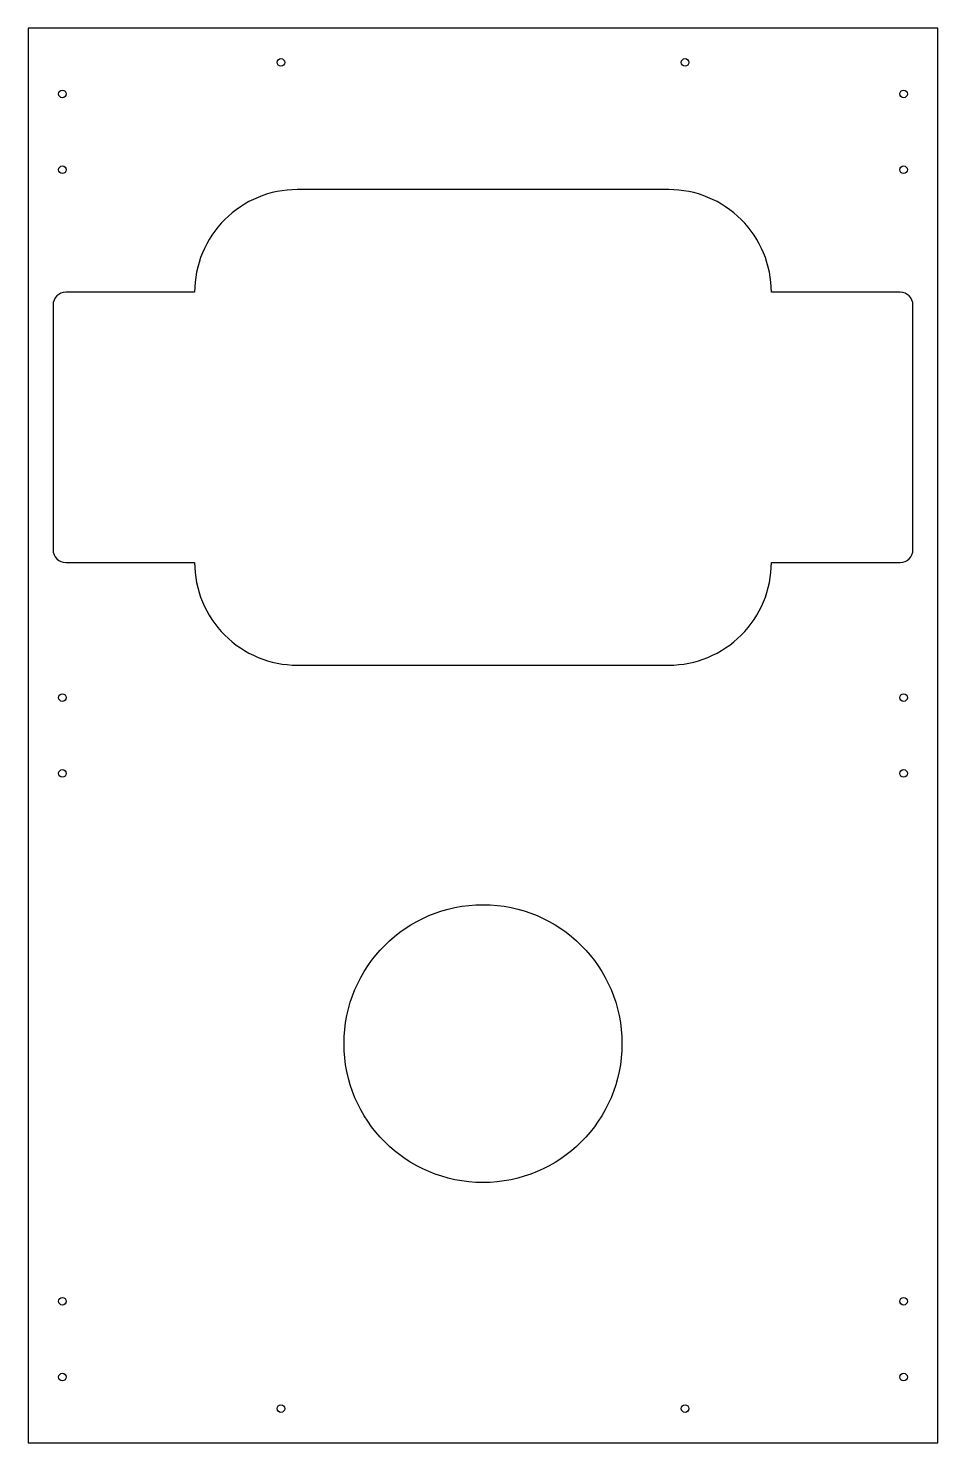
# Model space of a CAD drawing. Extents: x 0 to 360, y 0 to 560.
import ezdxf

# ---------------------------------------------------------------- set-up
doc = ezdxf.new("R2010")
doc.units = 0
doc.layers.get('0').update_dxf_attribs({"linetype": 'CONTINUOUS'})

msp = doc.modelspace()

# ---------------------------------------------------------------- linework, layer by layer
msp.add_lwpolyline([(0, 0), (360, 0), (360, 560), (0, 560)], close=True)
msp.add_lwpolyline([(65.85, 348.5), (65.85, 348.5, 0.414214), (106.5, 307.85), (253.5, 307.85, 0.414214), (294.15, 348.5), (294.15, 348.5), (345.2, 348.5, 0.414214), (350.2, 353.5), (350.2, 450.5, 0.414214), (345.2, 455.5), (294.15, 455.5), (294.15, 455.5, 0.414214), (253.5, 496.15), (106.5, 496.15, 0.414214), (65.85, 455.5), (65.85, 455.5), (14.8, 455.5, 0.414214), (9.8, 450.5), (9.8, 353.5, 0.414214), (14.8, 348.5)], format="xyb", close=True)
for centre, radius in [((100, 546.5), 1.5), ((260, 546.5), 1.5), ((13.5, 534), 1.5), ((346.5, 534), 1.5), ((13.5, 504), 1.5), ((346.5, 504), 1.5), ((13.5, 295), 1.5), ((346.5, 295), 1.5), ((13.5, 265), 1.5), ((346.5, 265), 1.5), ((180, 158), 55), ((13.5, 56), 1.5), ((346.5, 56), 1.5), ((13.5, 26), 1.5), ((346.5, 26), 1.5), ((100, 13.5), 1.5), ((260, 13.5), 1.5)]:
    msp.add_circle(centre, radius)

doc.saveas('drawing.dxf')
